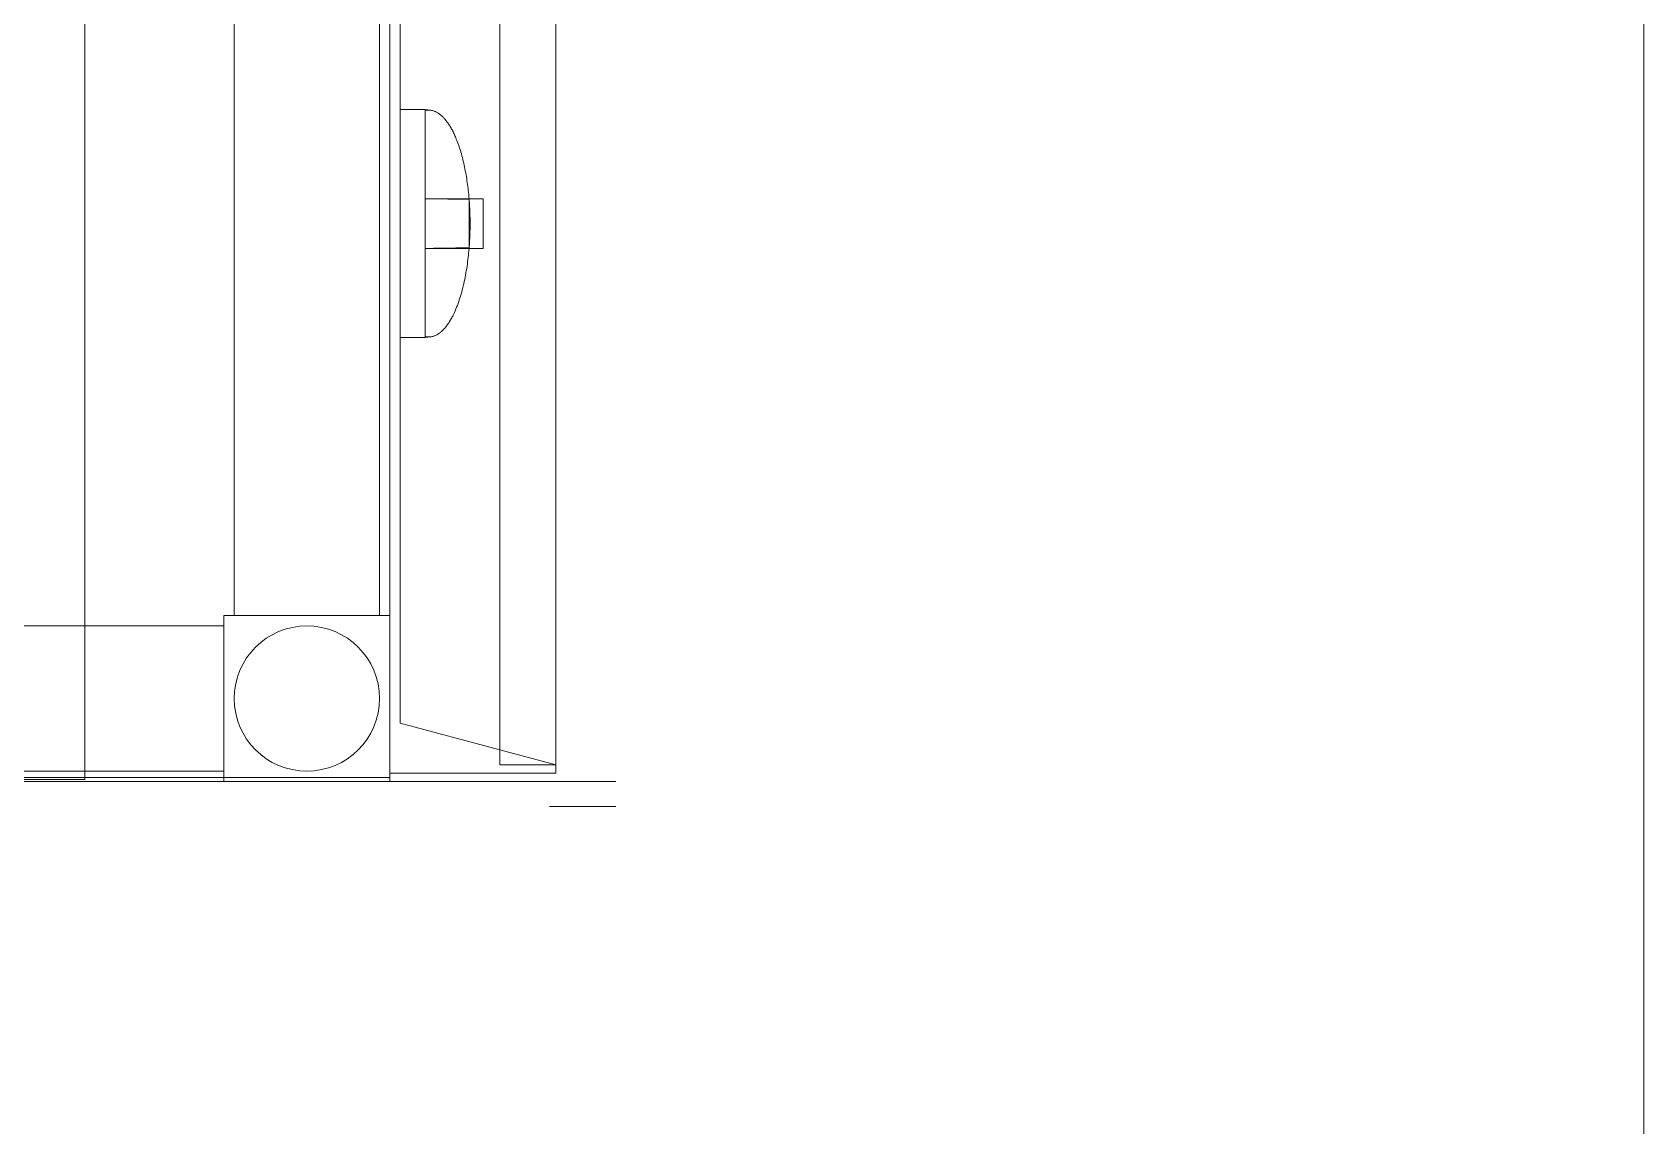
# Model space of a CAD drawing. Header units: millimetres. Extents: x 2162 to 93478, y -2737 to 52379.
# Drawn here: x 45977 to 46365.4, y 6687.1 to 6950.7 of the extents above; entities that cross this region are included whole.
import ezdxf

# ---------------------------------------------------------------- set-up
doc = ezdxf.new("R2010")
doc.units = ezdxf.units.MM
doc.layers.add('equipment 1', color=4, linetype='Continuous', lineweight=9)

# ---------------------------------------------------------------- blocks, each defined once
blk = doc.blocks.new('equipment 0533')
at = {"color": 0}
for p, q in [((722, 106.5), (722, 1371)), ((795.5, 108), (795.5, 1368)), ((822, 1366), (822, 110)), ((835.5, 110), (835.5, 1366)), ((822, 1362.38), (822, 113.62)), ((798, 1355.95), (798, 120.05)), ((758, 1330), (758, 146)), ((793, 1330), (793, 146)), ((804, 268), (798, 268)), ((805.38, 267.81), (804, 268)), ((804, 268), (804, 267.74)), ((804, 267.74), (804, 246.5)), ((818, 246.5), (804, 246.5)), ((804, 246.5), (804, 234.5)), ((814.61, 234.67), (814.61, 246.33)), ((818, 246.5), (818, 234.5)), ((818, 234.5), (804, 234.5)), ((804, 234.5), (804, 213.26)), ((804, 213), (798, 213)), ((804, 213.26), (804, 213)), ((805.38, 213.19), (804, 213)), ((755.5, 143.5), (755.5, 146)), ((755.5, 146), (758, 146)), ((793, 146), (758, 146)), ((793, 146), (795.5, 146)), ((35.5, 143.5), (755.5, 143.5)), ((755.5, 143.5), (755.5, 108.5)), ((798, 120.05), (822, 113.62)), ((822, 113.62), (835.5, 110)), ((822, 110), (835.5, 110)), ((835.5, 110), (835.5, 108)), ((-5, 106), (834, 106)), ((35.5, 108.5), (755.5, 108.5)), ((104, 106.5), (722, 106.5)), ((795.5, 107), (702, 107)), ((755.5, 106), (755.5, 108.5)), ((835.5, 108), (795.5, 108)), ((795.5, 108), (795.5, 107)), ((795.5, 107), (795.5, 106)), ((850, 106), (834, 106)), ((834, 100), (850, 100))]:
    blk.add_line(p, q, dxfattribs=at)
at = {"color": 0, "extrusion": (1, 2.22045e-16, 0)}
for p, q in [((798, 274.48, 700.51), (798, 269.06, 701.46)), ((798, 268.87, 712.53), (798, 274.25, 713.67)), ((798, 273.31, 717.16), (798, 268.08, 715.46)), ((798, 267.75, 696.58), (798, 272.92, 694.7)), ((798, 267.39, 717.36), (798, 272.49, 719.42)), ((798, 272.48, 710.44), (798, 272.48, 704.5)), ((798, 272.48, 704.5), (798, 271.72, 704.5)), ((798, 271.99, 710.44), (798, 272.48, 710.44)), ((798, 271.77, 691.92), (798, 266.78, 694.24)), ((798, 271.72, 704.5), (798, 271.72, 709.13)), ((798, 270.96, 722.7), (798, 266.11, 720.11)), ((798, 270.35, 708.25), (798, 270.35, 708.96)), ((798, 265.09, 721.87), (798, 269.76, 724.78)), ((798, 264.26, 689.87), (798, 268.76, 686.71)), ((798, 267.69, 727.74), (798, 263.35, 724.35)), ((798, 267.47, 707.44), (798, 267.47, 707.93)), ((798, 266.93, 684.32), (798, 262.72, 687.86)), ((798, 266.76, 711.94), (798, 266.73, 712.08)), ((798, 266.73, 712.08), (798, 266.54, 712.04)), ((798, 266.57, 711.97), (798, 266.54, 712.04)), ((798, 262.05, 725.9), (798, 266.14, 729.59)), ((798, 263.59, 732.14), (798, 259.9, 728.05)), ((798, 259.14, 684.28), (798, 262.68, 680.07)), ((798, 258.35, 729.35), (798, 261.74, 733.69)), ((798, 260.29, 678.24), (798, 257.13, 682.74)), ((798, 259.05, 739.09), (798, 221.68, 760.36)), ((798, 258.78, 735.76), (798, 255.87, 731.09)), ((798, 258.56, 738.22), (798, 221.19, 759.49)), ((798, 254.11, 732.11), (798, 256.7, 736.96)), ((798, 252.76, 680.22), (798, 255.08, 675.23)), ((798, 253.42, 738.49), (798, 251.36, 733.39)), ((798, 252.3, 674.08), (798, 250.42, 679.25)), ((798, 249.46, 734.08), (798, 251.16, 739.31)), ((798, 247.67, 740.25), (798, 246.53, 734.87)), ((798, 245.54, 677.94), (798, 246.49, 672.52)), ((798, 239.64, 672.69), (798, 241.93, 672.69)), ((798, 241.93, 672.69), (798, 241.93, 672)), ((798, 241.93, 672), (798, 238.8, 672)), ((798, 239.49, 676.11), (798, 238.88, 676.19)), ((798, 234.51, 672.52), (798, 235.46, 677.94)), ((798, 226, 681.39), (798, 223.25, 676.62)), ((798, 221.21, 677.9), (798, 224.28, 682.46)), ((798, 220.47, 750), (798, 210.53, 750)), ((798, 210.53, 749), (798, 220.47, 749)), ((798, 213.32, 754), (798, 217.68, 754)), ((798, 217.04, 689.45), (798, 212.59, 686.22)), ((798, 211.24, 688.22), (798, 215.91, 691.13)), ((798, 215.5, 728.5), (798, 215.5, 735.5)), ((798, 215.5, 735.5), (798, 214, 737)), ((798, 205.5, 732), (798, 215.5, 732)), ((798, 214, 727), (798, 215.5, 728.5)), ((798, 214.46, 712.03), (798, 214.43, 711.96)), ((798, 214.46, 712.03), (798, 214.26, 712.07)), ((798, 214.26, 712.07), (798, 214.24, 711.93)), ((798, 214, 737), (798, 207, 737)), ((798, 207, 727), (798, 214, 727)), ((798, 213.53, 707.92), (798, 213.53, 707.43)), ((798, 212.13, 700.47), (798, 206.75, 699.33)), ((798, 208.82, 706.32), (798, 208.9, 707)), ((798, 208.22, 707.84), (798, 207.46, 707.92)), ((798, 207.38, 705.1), (798, 208.14, 705.18)), ((798, 207, 737), (798, 205.5, 735.5)), ((798, 205.5, 728.5), (798, 207, 727)), ((798, 205.5, 735.5), (798, 205.5, 728.5)), ((798, 204, 749.5), (798, 204, 706.5)), ((798, 203, 749.5), (798, 203, 706.5))]:
    blk.add_line(p, q, dxfattribs=at)
blk.add_circle((215.5, 749.5, 798), 5, dxfattribs=at)
for centre, radius, start, end in [((240.5, 706.5, 798), 37.5, 180, 60.347), ((240.5, 706.5, 798), 36.5, 180, 60.347), ((240.5, 706.5, 798), 34.5, 340, 350), ((240.5, 706.5, 798), 34.5, 12, 18), ((240.5, 706.5, 798), 34.5, 22, 28), ((268.84, 712.27, 798), 3.63, 294.3842, 329.8648), ((240.5, 706.5, 798), 34.5, 325, 335), ((268.62, 712.46, 798), 4.54, 292.2557, 312.8924), ((240.5, 706.5, 798), 34.5, 32, 38), ((240.5, 706.5, 798), 29, 340, 350), ((240.5, 706.5, 798), 29, 12, 18), ((240.5, 706.5, 798), 29, 22, 28), ((240.5, 706.5, 798), 34.5, 310, 320), ((240.5, 706.5, 798), 29, 325, 335), ((240.5, 706.5, 798), 34.5, 42, 48), ((240.5, 706.5, 798), 27.5, 23.6599, 156.3661), ((240.5, 706.5, 798), 29, 32, 38), ((240.5, 706.5, 798), 29, 310, 320), ((240.5, 706.5, 798), 29, 42, 48), ((240.5, 706.5, 798), 34.5, 52, 58), ((240.5, 706.5, 798), 34.5, 295, 305), ((240.5, 706.5, 798), 29, 52, 58), ((240.5, 706.5, 798), 29, 295, 305), ((240.5, 706.5, 798), 34.5, 62, 68), ((240.5, 706.5, 798), 29, 62, 68), ((240.5, 706.5, 798), 34.5, 280, 290), ((240.5, 706.5, 798), 34.5, 72, 78), ((240.5, 706.5, 798), 29, 280, 290), ((240.5, 706.5, 798), 29, 72, 78), ((240.71, 737.07, 798), 1.64, 220.6016, 272.7286), ((240.76, 739.81, 798), 0.947, 89.2501, 145.2523), ((242.96, 738.11, 798), 4.09, 175.5471, 211.1368), ((240.5, 706.5, 798), 29, 240, 260), ((240.5, 706.5, 798), 34.5, 240, 260), ((240.5, 706.5, 798), 29, 216, 236), ((215.5, 749.5, 798), 12.5, 60.347, 180), ((240.5, 706.5, 798), 34.5, 216, 236), ((215.5, 749.5, 798), 11.5, 60.347, 180), ((240.5, 706.5, 798), 29, 192, 212), ((209.8, 705.38, 798), 1.4, 356.034, 78.5205), ((240.5, 706.5, 798), 34.5, 192, 212), ((209.32, 705.29, 798), 1.87, 267.2618, 359.8499), ((209.62, 707.94, 798), 1.27, 291.1903, 359.7632), ((209.3, 705.24, 798), 1.13, 267.6705, 2.9664), ((209.36, 705.33, 798), 1.07, 357.9839, 92.4462), ((209.28, 707.91, 798), 0.845, 359.5362, 94.0387), ((209.38, 704.48, 798), 1.92, 91.8621, 106.7931), ((209.16, 705.2, 798), 1.78, 183.2725, 272.3345), ((209.13, 707.76, 798), 1.68, 87.9027, 174.5802), ((209.05, 708.19, 798), 1.2, 263.019, 268.2788)]:
    blk.add_arc(centre, radius, start, end, dxfattribs=at)
at = {"color": 0}
for start, end in [(90, 270), (270, 90)]:
    blk.add_arc((775.5, 126), 17.5, start, end, dxfattribs=at)
at = {"color": 0, "extrusion": (1, 2.22045e-16, -2.46519e-32)}
blk.add_ellipse((798, 266.57, 711.9), major_axis=(0, 0.198, 0.031), ratio=0.338455, start_param=0.148447, end_param=1.51843, dxfattribs=at)
at = {"color": 0, "extrusion": (1, 2.22045e-16, 1.84889e-32)}
blk.add_ellipse((798, 214.43, 711.89), major_axis=(0, -0.198, 0.031), ratio=0.338455, start_param=4.764755, end_param=6.134739, dxfattribs=at)
at = {"color": 0}
blk.add_open_spline([(798, 267.45, 706.36), (798, 267.47, 706.72), (798, 267.47, 707.08), (798, 267.47, 707.44)], degree=3, dxfattribs=at)
for points, knots in [([(798, 213.53, 707.43), (798, 213.53, 706.37), (798, 213.58, 705.32), (798, 213.69, 704.27), (798, 213.92, 702.06), (798, 214.41, 699.85), (798, 215.14, 697.72), (798, 215.87, 695.59), (798, 216.83, 693.58), (798, 218.03, 691.69), (798, 219.22, 689.79), (798, 220.66, 688.02), (798, 222.26, 686.47), (798, 223.86, 684.93), (798, 225.68, 683.56), (798, 227.63, 682.44), (798, 229.58, 681.33), (798, 231.64, 680.47), (798, 233.81, 679.89), (798, 235.98, 679.3), (798, 238.23, 679), (798, 240.46, 679), (798, 242.7, 679), (798, 244.97, 679.29), (798, 247.13, 679.87), (798, 249.29, 680.45), (798, 251.39, 681.31), (798, 253.34, 682.42), (798, 255.29, 683.54), (798, 257.08, 684.88), (798, 258.71, 686.44), (798, 260.33, 688.01), (798, 261.75, 689.76), (798, 262.95, 691.65), (798, 264.14, 693.54), (798, 265.13, 695.6), (798, 265.86, 697.71), (798, 266.58, 699.83), (798, 267.07, 702.03), (798, 267.31, 704.27), (798, 267.35, 704.68), (798, 267.39, 705.09), (798, 267.41, 705.5)], [0.0956259, 0.0956259, 0.0956259, 0.0956259, 0.125, 0.125, 0.125, 0.1875, 0.1875, 0.1875, 0.25, 0.25, 0.25, 0.3125, 0.3125, 0.3125, 0.375, 0.375, 0.375, 0.4375, 0.4375, 0.4375, 0.5, 0.5, 0.5, 0.5625, 0.5625, 0.5625, 0.625, 0.625, 0.625, 0.6875, 0.6875, 0.6875, 0.75, 0.75, 0.75, 0.8125, 0.8125, 0.8125, 0.875, 0.875, 0.875, 0.8864443, 0.8864443, 0.8864443, 0.8864443]), ([(804, 246.5), (805.82, 246.47), (807.63, 246.44), (809.45, 246.41), (811.17, 246.39), (812.89, 246.36), (814.61, 246.33)], [0, 0, 0, 0, 0.00550394, 0.00550394, 0.00550394, 0.01071054, 0.01071054, 0.01071054, 0.01071054]), ([(798, 240.79, 741.44), (798, 240.86, 741.44), (798, 240.94, 741.44), (798, 241.01, 741.43), (798, 241.09, 741.42), (798, 241.16, 741.41), (798, 241.23, 741.39), (798, 241.3, 741.38), (798, 241.37, 741.36), (798, 241.44, 741.33), (798, 241.5, 741.31), (798, 241.57, 741.28), (798, 241.63, 741.25), (798, 241.69, 741.22), (798, 241.75, 741.18), (798, 241.81, 741.14), (798, 241.86, 741.11), (798, 241.91, 741.06), (798, 241.96, 741.02), (798, 242.01, 740.97), (798, 242.06, 740.92), (798, 242.1, 740.87), (798, 242.14, 740.82), (798, 242.18, 740.76), (798, 242.21, 740.7), (798, 242.25, 740.64), (798, 242.29, 740.58), (798, 242.32, 740.51), (798, 242.35, 740.44), (798, 242.38, 740.37), (798, 242.41, 740.3), (798, 242.44, 740.23), (798, 242.46, 740.15), (798, 242.49, 740.07), (798, 242.51, 739.99), (798, 242.54, 739.91), (798, 242.56, 739.82), (798, 242.57, 739.78), (798, 242.58, 739.73), (798, 242.59, 739.69), (798, 242.6, 739.64), (798, 242.61, 739.59), (798, 242.62, 739.54), (798, 242.62, 739.49), (798, 242.63, 739.44), (798, 242.64, 739.39), (798, 242.65, 739.33), (798, 242.65, 739.27), (798, 242.66, 739.22), (798, 242.66, 739.16), (798, 242.67, 739.1), (798, 242.67, 739.04), (798, 242.68, 738.97), (798, 242.68, 738.91), (798, 242.68, 738.85), (798, 242.68, 738.78), (798, 242.69, 738.71), (798, 242.69, 738.64), (798, 242.69, 738.57), (798, 242.69, 738.5), (798, 242.69, 738.43)], [0, 0, 0, 0, 0.056724, 0.056724, 0.056724, 0.111437, 0.111437, 0.111437, 0.164368, 0.164368, 0.164368, 0.216435, 0.216435, 0.216435, 0.267641, 0.267641, 0.267641, 0.31736, 0.31736, 0.31736, 0.367473, 0.367473, 0.367473, 0.41821, 0.41821, 0.41821, 0.471404, 0.471404, 0.471404, 0.527966, 0.527966, 0.527966, 0.588061, 0.588061, 0.588061, 0.652134, 0.652134, 0.652134, 0.686345, 0.686345, 0.686345, 0.723264, 0.723264, 0.723264, 0.76261, 0.76261, 0.76261, 0.804739, 0.804739, 0.804739, 0.84943, 0.84943, 0.84943, 0.896711, 0.896711, 0.896711, 0.94689, 0.94689, 0.94689, 1, 1, 1, 1]), ([(798, 242.69, 738.43), (798, 242.69, 738.35), (798, 242.69, 738.26), (798, 242.69, 738.18), (798, 242.68, 738.1), (798, 242.68, 738.02), (798, 242.68, 737.94), (798, 242.67, 737.86), (798, 242.67, 737.78), (798, 242.66, 737.71), (798, 242.65, 737.63), (798, 242.65, 737.56), (798, 242.64, 737.49), (798, 242.63, 737.42), (798, 242.62, 737.35), (798, 242.61, 737.28), (798, 242.6, 737.22), (798, 242.58, 737.15), (798, 242.57, 737.09), (798, 242.56, 737.03), (798, 242.54, 736.97), (798, 242.53, 736.91), (798, 242.51, 736.85), (798, 242.5, 736.79), (798, 242.48, 736.74), (798, 242.46, 736.68), (798, 242.44, 736.63), (798, 242.42, 736.58), (798, 242.4, 736.53), (798, 242.38, 736.48), (798, 242.36, 736.43), (798, 242.34, 736.38), (798, 242.32, 736.34), (798, 242.29, 736.29), (798, 242.27, 736.25), (798, 242.24, 736.2), (798, 242.21, 736.16), (798, 242.19, 736.12), (798, 242.16, 736.08), (798, 242.13, 736.05), (798, 242.1, 736.01), (798, 242.08, 735.97), (798, 242.04, 735.94), (798, 242.01, 735.9), (798, 241.98, 735.87), (798, 241.95, 735.84), (798, 241.92, 735.81), (798, 241.88, 735.78), (798, 241.85, 735.75), (798, 241.81, 735.73), (798, 241.78, 735.7), (798, 241.74, 735.67), (798, 241.7, 735.65), (798, 241.66, 735.63), (798, 241.62, 735.61), (798, 241.58, 735.59), (798, 241.54, 735.57), (798, 241.5, 735.55), (798, 241.46, 735.54), (798, 241.42, 735.52), (798, 241.37, 735.51), (798, 241.33, 735.49), (798, 241.28, 735.48), (798, 241.24, 735.47), (798, 241.19, 735.46), (798, 241.14, 735.45), (798, 241.09, 735.44), (798, 241.04, 735.44), (798, 240.99, 735.43), (798, 240.94, 735.43), (798, 240.89, 735.43), (798, 240.84, 735.42), (798, 240.79, 735.42)], [0, 0, 0, 0, 0.062874, 0.062874, 0.062874, 0.122837, 0.122837, 0.122837, 0.179657, 0.179657, 0.179657, 0.23396, 0.23396, 0.23396, 0.285595, 0.285595, 0.285595, 0.334513, 0.334513, 0.334513, 0.380905, 0.380905, 0.380905, 0.424895, 0.424895, 0.424895, 0.466529, 0.466529, 0.466529, 0.506488, 0.506488, 0.506488, 0.545032, 0.545032, 0.545032, 0.581831, 0.581831, 0.581831, 0.617448, 0.617448, 0.617448, 0.652067, 0.652067, 0.652067, 0.68588, 0.68588, 0.68588, 0.719175, 0.719175, 0.719175, 0.752182, 0.752182, 0.752182, 0.78524, 0.78524, 0.78524, 0.818656, 0.818656, 0.818656, 0.852548, 0.852548, 0.852548, 0.887626, 0.887626, 0.887626, 0.923635, 0.923635, 0.923635, 0.961022, 0.961022, 0.961022, 1, 1, 1, 1]), ([(798, 240.44, 677.94), (798, 240.5, 677.94), (798, 240.56, 677.94), (798, 240.62, 677.93), (798, 240.68, 677.93), (798, 240.73, 677.92), (798, 240.79, 677.91), (798, 240.84, 677.9), (798, 240.89, 677.89), (798, 240.94, 677.87), (798, 240.99, 677.86), (798, 241.04, 677.84), (798, 241.09, 677.82), (798, 241.13, 677.8), (798, 241.18, 677.77), (798, 241.22, 677.75), (798, 241.26, 677.72), (798, 241.3, 677.69), (798, 241.34, 677.66), (798, 241.38, 677.63), (798, 241.42, 677.59), (798, 241.45, 677.56), (798, 241.49, 677.52), (798, 241.52, 677.48), (798, 241.55, 677.44), (798, 241.58, 677.4), (798, 241.61, 677.36), (798, 241.64, 677.31), (798, 241.67, 677.27), (798, 241.69, 677.23), (798, 241.72, 677.18), (798, 241.74, 677.14), (798, 241.76, 677.09), (798, 241.78, 677.04), (798, 241.8, 677), (798, 241.82, 676.95), (798, 241.83, 676.9), (798, 241.85, 676.86), (798, 241.86, 676.81), (798, 241.88, 676.76), (798, 241.89, 676.71), (798, 241.9, 676.66), (798, 241.9, 676.61), (798, 241.91, 676.56), (798, 241.92, 676.51), (798, 241.92, 676.46), (798, 241.93, 676.4), (798, 241.93, 676.35), (798, 241.93, 676.3)], [0, 0, 0, 0, 0.071329, 0.071329, 0.071329, 0.138888, 0.138888, 0.138888, 0.203488, 0.203488, 0.203488, 0.265389, 0.265389, 0.265389, 0.326147, 0.326147, 0.326147, 0.38585, 0.38585, 0.38585, 0.446421, 0.446421, 0.446421, 0.508506, 0.508506, 0.508506, 0.570717, 0.570717, 0.570717, 0.631986, 0.631986, 0.631986, 0.692943, 0.692943, 0.692943, 0.753165, 0.753165, 0.753165, 0.813397, 0.813397, 0.813397, 0.874732, 0.874732, 0.874732, 0.936834, 0.936834, 0.936834, 1, 1, 1, 1]), ([(798, 241.93, 676.3), (798, 241.93, 676.25), (798, 241.93, 676.2), (798, 241.92, 676.16), (798, 241.92, 676.11), (798, 241.92, 676.06), (798, 241.91, 676.02), (798, 241.9, 675.97), (798, 241.9, 675.92), (798, 241.89, 675.88), (798, 241.88, 675.83), (798, 241.87, 675.79), (798, 241.86, 675.74), (798, 241.84, 675.7), (798, 241.83, 675.65), (798, 241.81, 675.61), (798, 241.8, 675.56), (798, 241.78, 675.52), (798, 241.77, 675.47), (798, 241.75, 675.43), (798, 241.73, 675.38), (798, 241.71, 675.34), (798, 241.69, 675.3), (798, 241.66, 675.25), (798, 241.64, 675.21), (798, 241.61, 675.16), (798, 241.59, 675.12), (798, 241.56, 675.07), (798, 241.53, 675.02), (798, 241.5, 674.98), (798, 241.46, 674.93), (798, 241.43, 674.88), (798, 241.39, 674.82), (798, 241.35, 674.77), (798, 241.31, 674.71), (798, 241.27, 674.66), (798, 241.22, 674.6), (798, 241.18, 674.54), (798, 241.13, 674.48), (798, 241.08, 674.42), (798, 241.03, 674.36), (798, 240.97, 674.3), (798, 240.92, 674.24), (798, 240.86, 674.17), (798, 240.8, 674.1), (798, 240.74, 674.04), (798, 240.68, 673.96), (798, 240.61, 673.89), (798, 240.55, 673.82)], [0, 0, 0, 0, 0.048783, 0.048783, 0.048783, 0.096931, 0.096931, 0.096931, 0.145092, 0.145092, 0.145092, 0.193398, 0.193398, 0.193398, 0.242257, 0.242257, 0.242257, 0.291123, 0.291123, 0.291123, 0.340835, 0.340835, 0.340835, 0.391595, 0.391595, 0.391595, 0.445772, 0.445772, 0.445772, 0.506113, 0.506113, 0.506113, 0.572506, 0.572506, 0.572506, 0.644951, 0.644951, 0.644951, 0.72423, 0.72423, 0.72423, 0.809688, 0.809688, 0.809688, 0.901692, 0.901692, 0.901692, 1, 1, 1, 1]), ([(798, 241.93, 738.43), (798, 241.93, 738.54), (798, 241.93, 738.66), (798, 241.92, 738.77), (798, 241.92, 738.87), (798, 241.91, 738.97), (798, 241.91, 739.08), (798, 241.9, 739.17), (798, 241.89, 739.26), (798, 241.88, 739.35), (798, 241.87, 739.43), (798, 241.86, 739.52), (798, 241.85, 739.6), (798, 241.84, 739.67), (798, 241.82, 739.75), (798, 241.8, 739.82), (798, 241.79, 739.88), (798, 241.77, 739.94), (798, 241.75, 740.01), (798, 241.73, 740.06), (798, 241.71, 740.11), (798, 241.68, 740.17), (798, 241.66, 740.21), (798, 241.64, 740.25), (798, 241.61, 740.3), (798, 241.58, 740.33), (798, 241.55, 740.37), (798, 241.52, 740.4), (798, 241.5, 740.44), (798, 241.47, 740.47), (798, 241.44, 740.5), (798, 241.41, 740.53), (798, 241.37, 740.55), (798, 241.34, 740.58), (798, 241.31, 740.6), (798, 241.27, 740.62), (798, 241.24, 740.64), (798, 241.21, 740.66), (798, 241.17, 740.68), (798, 241.13, 740.69), (798, 241.1, 740.71), (798, 241.06, 740.72), (798, 241.02, 740.73), (798, 240.98, 740.74), (798, 240.94, 740.74), (798, 240.9, 740.75), (798, 240.86, 740.75), (798, 240.82, 740.75), (798, 240.78, 740.76)], [0, 0, 0, 0, 0.115629, 0.115629, 0.115629, 0.221541, 0.221541, 0.221541, 0.317048, 0.317048, 0.317048, 0.403151, 0.403151, 0.403151, 0.480181, 0.480181, 0.480181, 0.547649, 0.547649, 0.547649, 0.607036, 0.607036, 0.607036, 0.658652, 0.658652, 0.658652, 0.705723, 0.705723, 0.705723, 0.749804, 0.749804, 0.749804, 0.792587, 0.792587, 0.792587, 0.833874, 0.833874, 0.833874, 0.874768, 0.874768, 0.874768, 0.915223, 0.915223, 0.915223, 0.956881, 0.956881, 0.956881, 1, 1, 1, 1]), ([(798, 240.79, 736.11), (798, 240.82, 736.11), (798, 240.86, 736.11), (798, 240.9, 736.12), (798, 240.94, 736.12), (798, 240.98, 736.13), (798, 241.02, 736.14), (798, 241.05, 736.15), (798, 241.09, 736.16), (798, 241.13, 736.17), (798, 241.16, 736.19), (798, 241.2, 736.2), (798, 241.23, 736.22), (798, 241.26, 736.24), (798, 241.3, 736.26), (798, 241.33, 736.28), (798, 241.36, 736.31), (798, 241.39, 736.33), (798, 241.42, 736.36), (798, 241.45, 736.39), (798, 241.49, 736.42), (798, 241.51, 736.45), (798, 241.54, 736.48), (798, 241.57, 736.52), (798, 241.6, 736.55), (798, 241.63, 736.6), (798, 241.65, 736.64), (798, 241.68, 736.68), (798, 241.7, 736.73), (798, 241.72, 736.79), (798, 241.74, 736.84), (798, 241.76, 736.9), (798, 241.78, 736.96), (798, 241.8, 737.03), (798, 241.82, 737.1), (798, 241.83, 737.17), (798, 241.85, 737.25), (798, 241.86, 737.33), (798, 241.87, 737.41), (798, 241.88, 737.5), (798, 241.89, 737.59), (798, 241.9, 737.68), (798, 241.91, 737.78), (798, 241.92, 737.88), (798, 241.92, 737.99), (798, 241.92, 738.09), (798, 241.93, 738.2), (798, 241.93, 738.32), (798, 241.93, 738.43)], [0, 0, 0, 0, 0.040782, 0.040782, 0.040782, 0.08087, 0.08087, 0.08087, 0.120268, 0.120268, 0.120268, 0.160187, 0.160187, 0.160187, 0.20046, 0.20046, 0.20046, 0.242265, 0.242265, 0.242265, 0.286459, 0.286459, 0.286459, 0.332952, 0.332952, 0.332952, 0.384431, 0.384431, 0.384431, 0.443389, 0.443389, 0.443389, 0.511681, 0.511681, 0.511681, 0.58902, 0.58902, 0.58902, 0.676245, 0.676245, 0.676245, 0.773705, 0.773705, 0.773705, 0.881568, 0.881568, 0.881568, 1, 1, 1, 1]), ([(798, 240.01, 674.18), (798, 240.07, 674.24), (798, 240.14, 674.31), (798, 240.2, 674.38), (798, 240.26, 674.44), (798, 240.32, 674.51), (798, 240.38, 674.57), (798, 240.43, 674.63), (798, 240.48, 674.69), (798, 240.54, 674.75), (798, 240.58, 674.8), (798, 240.63, 674.86), (798, 240.68, 674.91), (798, 240.72, 674.97), (798, 240.76, 675.02), (798, 240.8, 675.07), (798, 240.84, 675.12), (798, 240.87, 675.16), (798, 240.91, 675.21), (798, 240.94, 675.26), (798, 240.97, 675.3), (798, 241, 675.34), (798, 241.02, 675.38), (798, 241.04, 675.42), (798, 241.07, 675.46), (798, 241.11, 675.54), (798, 241.14, 675.61), (798, 241.18, 675.69), (798, 241.21, 675.76), (798, 241.23, 675.83), (798, 241.26, 675.9), (798, 241.28, 675.97), (798, 241.29, 676.04), (798, 241.3, 676.11), (798, 241.31, 676.18), (798, 241.32, 676.24), (798, 241.32, 676.31)], [0, 0, 0, 0, 0.10938, 0.10938, 0.10938, 0.210603, 0.210603, 0.210603, 0.304015, 0.304015, 0.304015, 0.389049, 0.389049, 0.389049, 0.466366, 0.466366, 0.466366, 0.53603, 0.53603, 0.53603, 0.597986, 0.597986, 0.597986, 0.652147, 0.652147, 0.652147, 0.749352, 0.749352, 0.749352, 0.838827, 0.838827, 0.838827, 0.921744, 0.921744, 0.921744, 1, 1, 1, 1]), ([(798, 241.32, 676.31), (798, 241.32, 676.35), (798, 241.32, 676.38), (798, 241.31, 676.42), (798, 241.31, 676.46), (798, 241.31, 676.49), (798, 241.3, 676.53), (798, 241.3, 676.56), (798, 241.29, 676.59), (798, 241.28, 676.63), (798, 241.27, 676.66), (798, 241.27, 676.69), (798, 241.25, 676.72), (798, 241.24, 676.75), (798, 241.23, 676.78), (798, 241.22, 676.81), (798, 241.2, 676.84), (798, 241.19, 676.87), (798, 241.17, 676.89), (798, 241.16, 676.92), (798, 241.14, 676.95), (798, 241.12, 676.97), (798, 241.1, 677), (798, 241.08, 677.02), (798, 241.06, 677.05), (798, 241.04, 677.07), (798, 241.02, 677.09), (798, 240.99, 677.11), (798, 240.97, 677.13), (798, 240.95, 677.15), (798, 240.92, 677.17), (798, 240.9, 677.19), (798, 240.87, 677.21), (798, 240.85, 677.22), (798, 240.82, 677.24), (798, 240.8, 677.25), (798, 240.77, 677.26), (798, 240.74, 677.27), (798, 240.72, 677.28), (798, 240.69, 677.29), (798, 240.66, 677.3), (798, 240.63, 677.31), (798, 240.6, 677.31), (798, 240.57, 677.32), (798, 240.54, 677.32), (798, 240.51, 677.33), (798, 240.48, 677.33), (798, 240.45, 677.33), (798, 240.42, 677.33)], [0, 0, 0, 0, 0.07278, 0.07278, 0.07278, 0.142148, 0.142148, 0.142148, 0.209183, 0.209183, 0.209183, 0.274292, 0.274292, 0.274292, 0.337769, 0.337769, 0.337769, 0.400757, 0.400757, 0.400757, 0.462801, 0.462801, 0.462801, 0.525595, 0.525595, 0.525595, 0.58754, 0.58754, 0.58754, 0.647529, 0.647529, 0.647529, 0.706323, 0.706323, 0.706323, 0.7637, 0.7637, 0.7637, 0.821374, 0.821374, 0.821374, 0.879619, 0.879619, 0.879619, 0.93891, 0.93891, 0.93891, 1, 1, 1, 1]), ([(798, 238.88, 738.43), (798, 238.88, 738.52), (798, 238.88, 738.6), (798, 238.88, 738.69), (798, 238.89, 738.77), (798, 238.89, 738.85), (798, 238.89, 738.93), (798, 238.9, 739.01), (798, 238.9, 739.08), (798, 238.91, 739.16), (798, 238.92, 739.23), (798, 238.93, 739.31), (798, 238.93, 739.38), (798, 238.94, 739.45), (798, 238.95, 739.52), (798, 238.96, 739.58), (798, 238.98, 739.65), (798, 238.99, 739.71), (798, 239, 739.78), (798, 239.01, 739.84), (798, 239.03, 739.9), (798, 239.04, 739.96), (798, 239.06, 740.02), (798, 239.08, 740.08), (798, 239.09, 740.13), (798, 239.11, 740.18), (798, 239.13, 740.24), (798, 239.15, 740.29), (798, 239.17, 740.34), (798, 239.19, 740.39), (798, 239.21, 740.44), (798, 239.23, 740.49), (798, 239.26, 740.53), (798, 239.28, 740.58), (798, 239.31, 740.62), (798, 239.33, 740.66), (798, 239.36, 740.71), (798, 239.39, 740.75), (798, 239.41, 740.78), (798, 239.44, 740.82), (798, 239.47, 740.86), (798, 239.5, 740.9), (798, 239.53, 740.93), (798, 239.56, 740.96), (798, 239.59, 741), (798, 239.62, 741.03), (798, 239.66, 741.06), (798, 239.69, 741.09), (798, 239.73, 741.11), (798, 239.76, 741.14), (798, 239.8, 741.17), (798, 239.84, 741.19), (798, 239.87, 741.21), (798, 239.91, 741.24), (798, 239.95, 741.26), (798, 239.99, 741.28), (798, 240.03, 741.3), (798, 240.07, 741.31), (798, 240.11, 741.33), (798, 240.16, 741.35), (798, 240.2, 741.36), (798, 240.25, 741.37), (798, 240.29, 741.39), (798, 240.34, 741.4), (798, 240.38, 741.41), (798, 240.43, 741.41), (798, 240.48, 741.42), (798, 240.53, 741.43), (798, 240.58, 741.43), (798, 240.63, 741.44), (798, 240.68, 741.44), (798, 240.73, 741.44), (798, 240.79, 741.44)], [0, 0, 0, 0, 0.063114, 0.063114, 0.063114, 0.123615, 0.123615, 0.123615, 0.180974, 0.180974, 0.180974, 0.235261, 0.235261, 0.235261, 0.287101, 0.287101, 0.287101, 0.336031, 0.336031, 0.336031, 0.382382, 0.382382, 0.382382, 0.426334, 0.426334, 0.426334, 0.468211, 0.468211, 0.468211, 0.50825, 0.50825, 0.50825, 0.546628, 0.546628, 0.546628, 0.58365, 0.58365, 0.58365, 0.618994, 0.618994, 0.618994, 0.653583, 0.653583, 0.653583, 0.687156, 0.687156, 0.687156, 0.720422, 0.720422, 0.720422, 0.75323, 0.75323, 0.75323, 0.78626, 0.78626, 0.78626, 0.819504, 0.819504, 0.819504, 0.853545, 0.853545, 0.853545, 0.888308, 0.888308, 0.888308, 0.923996, 0.923996, 0.923996, 0.96135, 0.96135, 0.96135, 1, 1, 1, 1]), ([(798, 239.64, 738.43), (798, 239.64, 738.32), (798, 239.64, 738.2), (798, 239.65, 738.09), (798, 239.65, 737.99), (798, 239.66, 737.88), (798, 239.66, 737.78), (798, 239.67, 737.68), (798, 239.68, 737.59), (798, 239.69, 737.5), (798, 239.7, 737.41), (798, 239.71, 737.33), (798, 239.72, 737.24), (798, 239.74, 737.17), (798, 239.75, 737.1), (798, 239.77, 737.03), (798, 239.79, 736.96), (798, 239.81, 736.9), (798, 239.83, 736.84), (798, 239.85, 736.78), (798, 239.87, 736.73), (798, 239.89, 736.68), (798, 239.92, 736.64), (798, 239.94, 736.59), (798, 239.97, 736.55), (798, 240, 736.52), (798, 240.03, 736.48), (798, 240.06, 736.45), (798, 240.09, 736.42), (798, 240.12, 736.39), (798, 240.15, 736.36), (798, 240.18, 736.33), (798, 240.21, 736.31), (798, 240.24, 736.28), (798, 240.27, 736.26), (798, 240.31, 736.24), (798, 240.34, 736.22), (798, 240.37, 736.2), (798, 240.41, 736.19), (798, 240.44, 736.17), (798, 240.48, 736.16), (798, 240.52, 736.15), (798, 240.55, 736.14), (798, 240.59, 736.13), (798, 240.63, 736.12), (798, 240.67, 736.12), (798, 240.71, 736.11), (798, 240.75, 736.11), (798, 240.79, 736.11)], [0, 0, 0, 0, 0.118406, 0.118406, 0.118406, 0.226654, 0.226654, 0.226654, 0.324092, 0.324092, 0.324092, 0.411705, 0.411705, 0.411705, 0.489026, 0.489026, 0.489026, 0.556909, 0.556909, 0.556909, 0.616233, 0.616233, 0.616233, 0.667349, 0.667349, 0.667349, 0.713512, 0.713512, 0.713512, 0.757697, 0.757697, 0.757697, 0.799493, 0.799493, 0.799493, 0.839976, 0.839976, 0.839976, 0.879886, 0.879886, 0.879886, 0.919149, 0.919149, 0.919149, 0.959227, 0.959227, 0.959227, 1, 1, 1, 1]), ([(798, 240.55, 673.82), (798, 240.51, 673.78), (798, 240.47, 673.74), (798, 240.43, 673.69), (798, 240.39, 673.65), (798, 240.35, 673.61), (798, 240.32, 673.57), (798, 240.28, 673.54), (798, 240.25, 673.5), (798, 240.22, 673.46), (798, 240.19, 673.43), (798, 240.16, 673.4), (798, 240.13, 673.37), (798, 240.1, 673.34), (798, 240.07, 673.31), (798, 240.05, 673.28), (798, 240.03, 673.25), (798, 240, 673.23), (798, 239.98, 673.2), (798, 239.96, 673.18), (798, 239.95, 673.16), (798, 239.93, 673.14), (798, 239.91, 673.12), (798, 239.9, 673.1), (798, 239.89, 673.08), (798, 239.84, 673.02), (798, 239.79, 672.95), (798, 239.75, 672.88), (798, 239.71, 672.82), (798, 239.68, 672.75), (798, 239.64, 672.69)], [0, 0, 0, 0, 0.12275, 0.12275, 0.12275, 0.234584, 0.234584, 0.234584, 0.336061, 0.336061, 0.336061, 0.42658, 0.42658, 0.42658, 0.506809, 0.506809, 0.506809, 0.575546, 0.575546, 0.575546, 0.634577, 0.634577, 0.634577, 0.682157, 0.682157, 0.682157, 0.846189, 0.846189, 0.846189, 1, 1, 1, 1]), ([(798, 238.88, 676.19), (798, 238.89, 676.26), (798, 238.89, 676.33), (798, 238.9, 676.4), (798, 238.91, 676.47), (798, 238.92, 676.53), (798, 238.93, 676.6), (798, 238.95, 676.66), (798, 238.96, 676.72), (798, 238.98, 676.78), (798, 238.99, 676.84), (798, 239.01, 676.9), (798, 239.03, 676.95), (798, 239.05, 677.01), (798, 239.07, 677.06), (798, 239.1, 677.11), (798, 239.12, 677.16), (798, 239.14, 677.21), (798, 239.17, 677.26), (798, 239.2, 677.3), (798, 239.23, 677.34), (798, 239.26, 677.38), (798, 239.29, 677.43), (798, 239.32, 677.46), (798, 239.36, 677.5), (798, 239.39, 677.54), (798, 239.43, 677.57), (798, 239.46, 677.6), (798, 239.5, 677.64), (798, 239.54, 677.67), (798, 239.58, 677.69), (798, 239.62, 677.72), (798, 239.66, 677.75), (798, 239.7, 677.77), (798, 239.75, 677.79), (798, 239.79, 677.81), (798, 239.83, 677.83), (798, 239.88, 677.85), (798, 239.93, 677.87), (798, 239.97, 677.88), (798, 240.02, 677.89), (798, 240.07, 677.91), (798, 240.12, 677.91), (798, 240.17, 677.92), (798, 240.23, 677.93), (798, 240.28, 677.93), (798, 240.33, 677.94), (798, 240.39, 677.94), (798, 240.44, 677.94)], [0, 0, 0, 0, 0.08101, 0.08101, 0.08101, 0.157162, 0.157162, 0.157162, 0.229319, 0.229319, 0.229319, 0.2972, 0.2972, 0.2972, 0.36195, 0.36195, 0.36195, 0.423721, 0.423721, 0.423721, 0.483122, 0.483122, 0.483122, 0.540982, 0.540982, 0.540982, 0.597661, 0.597661, 0.597661, 0.653181, 0.653181, 0.653181, 0.707852, 0.707852, 0.707852, 0.763548, 0.763548, 0.763548, 0.819537, 0.819537, 0.819537, 0.87764, 0.87764, 0.87764, 0.937454, 0.937454, 0.937454, 1, 1, 1, 1]), ([(798, 240.42, 677.33), (798, 240.39, 677.33), (798, 240.35, 677.33), (798, 240.32, 677.33), (798, 240.29, 677.32), (798, 240.26, 677.32), (798, 240.23, 677.31), (798, 240.2, 677.31), (798, 240.17, 677.3), (798, 240.14, 677.29), (798, 240.11, 677.28), (798, 240.08, 677.27), (798, 240.05, 677.25), (798, 240.02, 677.24), (798, 239.99, 677.23), (798, 239.97, 677.21), (798, 239.94, 677.19), (798, 239.92, 677.17), (798, 239.89, 677.16), (798, 239.87, 677.13), (798, 239.84, 677.11), (798, 239.82, 677.09), (798, 239.79, 677.07), (798, 239.77, 677.04), (798, 239.75, 677.02), (798, 239.73, 676.99), (798, 239.71, 676.96), (798, 239.69, 676.93), (798, 239.67, 676.9), (798, 239.65, 676.87), (798, 239.64, 676.84), (798, 239.62, 676.81), (798, 239.61, 676.78), (798, 239.59, 676.74), (798, 239.58, 676.71), (798, 239.57, 676.67), (798, 239.56, 676.63), (798, 239.54, 676.6), (798, 239.54, 676.56), (798, 239.53, 676.52), (798, 239.52, 676.48), (798, 239.51, 676.43), (798, 239.51, 676.39), (798, 239.5, 676.35), (798, 239.5, 676.3), (798, 239.49, 676.26), (798, 239.49, 676.21), (798, 239.49, 676.16), (798, 239.49, 676.11)], [0, 0, 0, 0, 0.058049, 0.058049, 0.058049, 0.113315, 0.113315, 0.113315, 0.167562, 0.167562, 0.167562, 0.221142, 0.221142, 0.221142, 0.275517, 0.275517, 0.275517, 0.329522, 0.329522, 0.329522, 0.385758, 0.385758, 0.385758, 0.443893, 0.443893, 0.443893, 0.503677, 0.503677, 0.503677, 0.564645, 0.564645, 0.564645, 0.628005, 0.628005, 0.628005, 0.695019, 0.695019, 0.695019, 0.764665, 0.764665, 0.764665, 0.83877, 0.83877, 0.83877, 0.91714, 0.91714, 0.91714, 1, 1, 1, 1]), ([(798, 238.8, 672), (798, 238.8, 672.04), (798, 238.8, 672.07), (798, 238.81, 672.11), (798, 238.81, 672.14), (798, 238.81, 672.18), (798, 238.82, 672.22), (798, 238.82, 672.25), (798, 238.83, 672.29), (798, 238.83, 672.33), (798, 238.84, 672.37), (798, 238.85, 672.41), (798, 238.86, 672.45), (798, 238.87, 672.49), (798, 238.88, 672.53), (798, 238.9, 672.57), (798, 238.91, 672.61), (798, 238.92, 672.65), (798, 238.94, 672.69), (798, 238.96, 672.73), (798, 238.97, 672.77), (798, 238.99, 672.82), (798, 239.01, 672.86), (798, 239.03, 672.9), (798, 239.05, 672.94), (798, 239.08, 672.99), (798, 239.1, 673.03), (798, 239.12, 673.08), (798, 239.15, 673.12), (798, 239.18, 673.17), (798, 239.21, 673.22), (798, 239.24, 673.27), (798, 239.28, 673.31), (798, 239.31, 673.36), (798, 239.35, 673.41), (798, 239.38, 673.46), (798, 239.42, 673.51), (798, 239.46, 673.57), (798, 239.51, 673.62), (798, 239.55, 673.67), (798, 239.59, 673.72), (798, 239.64, 673.78), (798, 239.69, 673.83), (798, 239.74, 673.89), (798, 239.79, 673.95), (798, 239.84, 674), (798, 239.9, 674.06), (798, 239.95, 674.12), (798, 240.01, 674.18)], [0, 0, 0, 0, 0.042012, 0.042012, 0.042012, 0.085117, 0.085117, 0.085117, 0.130084, 0.130084, 0.130084, 0.176966, 0.176966, 0.176966, 0.226145, 0.226145, 0.226145, 0.27723, 0.27723, 0.27723, 0.330801, 0.330801, 0.330801, 0.38655, 0.38655, 0.38655, 0.445857, 0.445857, 0.445857, 0.509982, 0.509982, 0.509982, 0.578857, 0.578857, 0.578857, 0.653261, 0.653261, 0.653261, 0.731918, 0.731918, 0.731918, 0.816011, 0.816011, 0.816011, 0.905246, 0.905246, 0.905246, 1, 1, 1, 1]), ([(798, 239.99, 740.35), (798, 239.96, 740.3), (798, 239.93, 740.25), (798, 239.91, 740.21), (798, 239.88, 740.15), (798, 239.86, 740.09), (798, 239.84, 740.03), (798, 239.81, 739.97), (798, 239.79, 739.9), (798, 239.78, 739.84), (798, 239.76, 739.76), (798, 239.74, 739.69), (798, 239.73, 739.61), (798, 239.71, 739.53), (798, 239.7, 739.44), (798, 239.69, 739.36), (798, 239.68, 739.26), (798, 239.67, 739.17), (798, 239.66, 739.08), (798, 239.66, 738.97), (798, 239.65, 738.87), (798, 239.65, 738.77), (798, 239.65, 738.66), (798, 239.64, 738.54), (798, 239.64, 738.43)], [0, 0, 0, 0, 0.083888, 0.083888, 0.083888, 0.177154, 0.177154, 0.177154, 0.282514, 0.282514, 0.282514, 0.3994, 0.3994, 0.3994, 0.529491, 0.529491, 0.529491, 0.672802, 0.672802, 0.672802, 0.829536, 0.829536, 0.829536, 1, 1, 1, 1]), ([(814.61, 234.67), (812.89, 234.64), (811.17, 234.61), (809.45, 234.59), (807.63, 234.56), (805.82, 234.53), (804, 234.5)], [0.00029734, 0.00029734, 0.00029734, 0.00029734, 0.00550394, 0.00550394, 0.00550394, 0.01100788, 0.01100788, 0.01100788, 0.01100788]), ([(798, 209.19, 709.44), (798, 209.27, 709.44), (798, 209.35, 709.44), (798, 209.43, 709.43), (798, 209.5, 709.42), (798, 209.58, 709.41), (798, 209.65, 709.39), (798, 209.72, 709.37), (798, 209.79, 709.35), (798, 209.86, 709.33), (798, 209.93, 709.3), (798, 210, 709.27), (798, 210.06, 709.24), (798, 210.13, 709.2), (798, 210.19, 709.17), (798, 210.25, 709.13), (798, 210.31, 709.09), (798, 210.37, 709.04), (798, 210.42, 709), (798, 210.47, 708.95), (798, 210.51, 708.9), (798, 210.56, 708.85), (798, 210.6, 708.79), (798, 210.64, 708.74), (798, 210.67, 708.68), (798, 210.71, 708.62), (798, 210.74, 708.56), (798, 210.77, 708.5), (798, 210.79, 708.44), (798, 210.81, 708.38), (798, 210.83, 708.32), (798, 210.85, 708.25), (798, 210.86, 708.19), (798, 210.87, 708.13), (798, 210.88, 708.06), (798, 210.88, 708), (798, 210.89, 707.93)], [0, 0, 0, 0, 0.092054, 0.092054, 0.092054, 0.181008, 0.181008, 0.181008, 0.26913, 0.26913, 0.26913, 0.357137, 0.357137, 0.357137, 0.443549, 0.443549, 0.443549, 0.526433, 0.526433, 0.526433, 0.607453, 0.607453, 0.607453, 0.688385, 0.688385, 0.688385, 0.767854, 0.767854, 0.767854, 0.845531, 0.845531, 0.845531, 0.922529, 0.922529, 0.922529, 1, 1, 1, 1]), ([(798, 209.01, 707), (798, 209.08, 707), (798, 209.15, 707), (798, 209.22, 707.01), (798, 209.29, 707.02), (798, 209.35, 707.03), (798, 209.42, 707.05), (798, 209.48, 707.07), (798, 209.54, 707.09), (798, 209.6, 707.12), (798, 209.67, 707.15), (798, 209.72, 707.18), (798, 209.78, 707.22), (798, 209.81, 707.24), (798, 209.84, 707.26), (798, 209.86, 707.28), (798, 209.89, 707.3), (798, 209.91, 707.32), (798, 209.93, 707.35), (798, 209.95, 707.37), (798, 209.97, 707.39), (798, 209.99, 707.42), (798, 210.01, 707.45), (798, 210.02, 707.47), (798, 210.04, 707.5), (798, 210.05, 707.53), (798, 210.07, 707.56), (798, 210.08, 707.59), (798, 210.09, 707.62), (798, 210.09, 707.66), (798, 210.1, 707.69), (798, 210.11, 707.72), (798, 210.12, 707.76), (798, 210.12, 707.79), (798, 210.12, 707.83), (798, 210.12, 707.87), (798, 210.12, 707.91)], [0, 0, 0, 0, 0.129789, 0.129789, 0.129789, 0.254605, 0.254605, 0.254605, 0.378435, 0.378435, 0.378435, 0.50292, 0.50292, 0.50292, 0.565018, 0.565018, 0.565018, 0.624848, 0.624848, 0.624848, 0.683448, 0.683448, 0.683448, 0.742765, 0.742765, 0.742765, 0.802757, 0.802757, 0.802757, 0.86522, 0.86522, 0.86522, 0.930779, 0.930779, 0.930779, 1, 1, 1, 1]), ([(798, 208.14, 705.18), (798, 208.15, 705.13), (798, 208.16, 705.08), (798, 208.17, 705.04), (798, 208.19, 705), (798, 208.2, 704.95), (798, 208.21, 704.91), (798, 208.22, 704.87), (798, 208.24, 704.83), (798, 208.25, 704.8), (798, 208.27, 704.76), (798, 208.28, 704.72), (798, 208.3, 704.69), (798, 208.32, 704.66), (798, 208.33, 704.62), (798, 208.35, 704.59), (798, 208.37, 704.56), (798, 208.39, 704.53), (798, 208.41, 704.5), (798, 208.43, 704.48), (798, 208.45, 704.45), (798, 208.47, 704.43), (798, 208.49, 704.4), (798, 208.51, 704.38), (798, 208.53, 704.36), (798, 208.56, 704.34), (798, 208.58, 704.32), (798, 208.6, 704.3), (798, 208.63, 704.28), (798, 208.65, 704.27), (798, 208.68, 704.25), (798, 208.71, 704.23), (798, 208.73, 704.22), (798, 208.76, 704.21), (798, 208.79, 704.19), (798, 208.82, 704.18), (798, 208.85, 704.17), (798, 208.88, 704.16), (798, 208.91, 704.15), (798, 208.94, 704.15), (798, 208.98, 704.14), (798, 209.01, 704.13), (798, 209.04, 704.12), (798, 209.08, 704.12), (798, 209.11, 704.12), (798, 209.15, 704.11), (798, 209.18, 704.11), (798, 209.22, 704.11), (798, 209.26, 704.11)], [0, 0, 0, 0, 0.082566, 0.082566, 0.082566, 0.15976, 0.15976, 0.15976, 0.233155, 0.233155, 0.233155, 0.301356, 0.301356, 0.301356, 0.365752, 0.365752, 0.365752, 0.426437, 0.426437, 0.426437, 0.484185, 0.484185, 0.484185, 0.539549, 0.539549, 0.539549, 0.593156, 0.593156, 0.593156, 0.647048, 0.647048, 0.647048, 0.701446, 0.701446, 0.701446, 0.757, 0.757, 0.757, 0.81384, 0.81384, 0.81384, 0.873058, 0.873058, 0.873058, 0.934963, 0.934963, 0.934963, 1, 1, 1, 1]), ([(798, 209.22, 708.76), (798, 209.15, 708.75), (798, 209.09, 708.75), (798, 209.03, 708.74), (798, 208.97, 708.73), (798, 208.91, 708.72), (798, 208.86, 708.7), (798, 208.8, 708.68), (798, 208.75, 708.66), (798, 208.7, 708.63), (798, 208.65, 708.6), (798, 208.6, 708.57), (798, 208.56, 708.53), (798, 208.54, 708.51), (798, 208.51, 708.49), (798, 208.49, 708.47), (798, 208.47, 708.45), (798, 208.46, 708.42), (798, 208.44, 708.4), (798, 208.42, 708.38), (798, 208.4, 708.35), (798, 208.39, 708.32), (798, 208.37, 708.3), (798, 208.36, 708.27), (798, 208.34, 708.24), (798, 208.33, 708.21), (798, 208.31, 708.18), (798, 208.3, 708.15), (798, 208.29, 708.12), (798, 208.28, 708.09), (798, 208.27, 708.06), (798, 208.26, 708.02), (798, 208.25, 707.99), (798, 208.24, 707.95), (798, 208.23, 707.92), (798, 208.23, 707.88), (798, 208.22, 707.84)], [0, 0, 0, 0, 0.127797, 0.127797, 0.127797, 0.246795, 0.246795, 0.246795, 0.362284, 0.362284, 0.362284, 0.477652, 0.477652, 0.477652, 0.536237, 0.536237, 0.536237, 0.59559, 0.59559, 0.59559, 0.656344, 0.656344, 0.656344, 0.719085, 0.719085, 0.719085, 0.784349, 0.784349, 0.784349, 0.852876, 0.852876, 0.852876, 0.924551, 0.924551, 0.924551, 1, 1, 1, 1])]:
    blk.add_open_spline(points, degree=3, knots=knots, dxfattribs=at)
for points, weights in [([(805.38, 267.81), (804.92, 267.87), (804.46, 267.85), (804, 267.74)], [1, 0.998400571615, 0.998400571615, 1]), ([(814.59, 246.5), (813.57, 258.94), (810.02, 267.15), (805.38, 267.81)], [1, 0.864382979708, 0.864382979708, 1]), ([(814.61, 234.67), (814.91, 238.53), (814.91, 242.47), (814.61, 246.33)], [1, 0.984652135437, 0.984652135437, 1]), ([(804, 213.26), (809.22, 212.01), (813.44, 220.48), (814.59, 234.5)], [1, 0.835208127945, 0.835208127945, 1])]:
    blk.add_rational_spline(points, weights, degree=3, dxfattribs=at)

msp = doc.modelspace()

# ---------------------------------------------------------------- linework, layer by layer
at = {"layer": 'equipment 1'}
msp.add_lwpolyline([(46365.43, 6610.12), (45265.43, 6610.12), (45265.43, 8148.12), (46365.43, 8148.12)], close=True, dxfattribs=at)

# ---------------------------------------------------------------- block references
msp.add_blockref('equipment 0533', (45267.7, 6664.12), dxfattribs=at)

doc.saveas('drawing.dxf')
